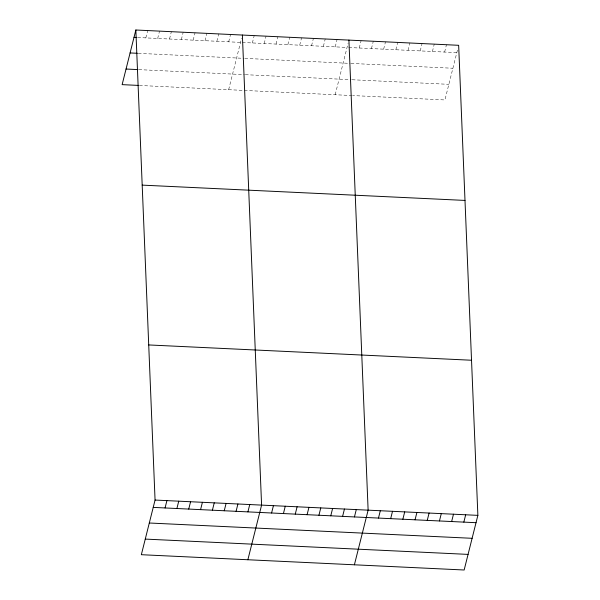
<?xml version="1.0" encoding="UTF-8"?>
<svg xmlns="http://www.w3.org/2000/svg" width="600" height="600" viewBox="0 0 600 600"><rect width="100%" height="100%" fill="white"/><g stroke="black" fill="none" stroke-linecap="round" stroke-linejoin="round"><path stroke-width="0.45" stroke-dasharray="3 2.25" d="M145.845 37.898L147.69 30.562M157.68 38.46L159.525 31.125M169.515 39.015L171.36 31.68M181.358 39.578L183.195 32.242M193.192 40.14L195.03 32.805M205.028 40.703L206.873 33.367M216.862 41.265L218.708 33.93M228.697 41.82L230.542 34.485M228.653 89.692L241.56 38.31M252.375 42.945L254.212 35.61M264.21 43.508L266.048 36.172M276.045 44.07L277.89 36.735M287.88 44.625L289.725 37.297M299.715 45.188L301.56 37.852M311.55 45.75L313.395 38.415M323.392 46.312L325.23 38.977M335.228 46.875L337.065 39.54M335.183 94.74L348.082 43.358M359.257 48.015L361.103 40.68M371.452 48.593L373.298 41.258M383.647 49.17L385.493 41.835M395.842 49.748L397.688 42.412M408.037 50.325L409.875 42.99M420.232 50.903L422.07 43.568M432.428 51.48L434.265 44.145M444.623 52.057L446.46 44.723M457.433 50.19L444.938 99.945L352.597 95.565M137.648 37.508L240.532 42.383M242.355 42.473L347.062 47.43M348.803 47.52L456.817 52.635M138.285 53.332L243.9 58.343M244.808 58.38L350.108 63.375M350.978 63.42L452.895 68.25M138.795 69.63L244.41 74.64M245.317 74.685L351.293 79.71M352.17 79.748L448.853 84.33M139.425 85.463L351.728 95.528"/><path stroke-width="0.9" d="M135.847 30L155.062 500.055L141.345 554.7L464.153 570L477.87 515.362L458.655 45.3L135.847 30L122.13 84.637L138.517 85.418M165.06 507.952L166.905 500.618M176.895 508.515L178.74 501.18M188.73 509.077L190.575 501.743M200.572 509.632L202.41 502.305M212.407 510.195L214.245 502.86M224.243 510.757L226.087 503.423M236.077 511.32L237.923 503.985M247.913 511.882L249.757 504.548M247.868 559.748L261.593 505.11L242.377 35.047M271.59 513L273.428 505.665M283.425 513.562L285.263 506.228M295.26 514.125L297.105 506.79M307.095 514.688L308.94 507.353M318.93 515.25L320.775 507.915M330.765 515.805L332.61 508.478M342.608 516.368L344.445 509.033M354.442 516.93L356.28 509.595M354.397 564.795L368.123 510.158L348.907 40.102M378.472 518.07L380.317 510.735M390.668 518.648L392.513 511.312M402.862 519.225L404.707 511.89M415.058 519.803L416.895 512.467M427.252 520.38L429.09 513.045M439.447 520.957L441.285 513.623M451.643 521.535L453.48 514.2M463.838 522.112L465.675 514.785M134.01 37.335L136.74 37.463M130.087 52.943L137.37 53.287M126.045 69.03L137.887 69.593M142.192 185.123L465 200.423M148.725 344.94L471.533 360.24M155.062 500.055L477.87 515.362M153.225 507.39L476.033 522.697M149.303 523.005L472.11 538.305M145.26 539.085L468.067 554.393"/></g></svg>
